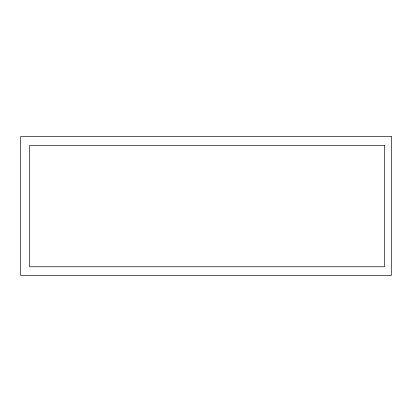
<?xml version="1.0" encoding="UTF-8"?>
<svg xmlns="http://www.w3.org/2000/svg" width="412" height="412" viewBox="0 0 412 412"><rect width="100%" height="100%" fill="white"/><g stroke="black" fill="none" stroke-linecap="round" stroke-linejoin="round"><path stroke-width="0.62" d="M391.4 136.573L20.6 136.573L20.6 275.427L391.4 275.427L391.4 136.573M384.478 145.457L29.623 145.457L29.623 266.77L384.478 266.77L384.478 145.457"/></g></svg>
